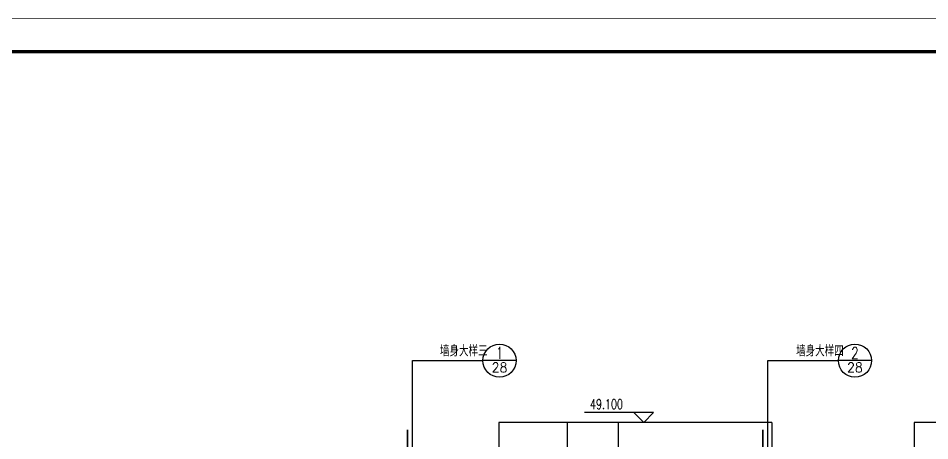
# Model space of a CAD drawing. Extents: x 1738711 to 2346805, y 1189731 to 2516152.
# Drawn here: x 2156531 to 2197772, y 2019115 to 2038228 of the extents above; entities that cross this region are included whole.
import ezdxf
from ezdxf.enums import TextEntityAlignment as Align

# ---------------------------------------------------------------- set-up
doc = ezdxf.new("R2010")
doc.units = 0
doc.header["$LTSCALE"] = 1000
doc.header["$MEASUREMENT"] = 0
for name, color, linetype in [('DIM_ELEV', 3, 'Continuous'), ('DIM_IDEN', 3, 'Continuous'), ('PUB_TEXT', 7, 'Continuous'), ('TK', 4, 'Continuous'), ('看线', 8, 'Continuous')]:
    doc.layers.add(name, color=color, linetype=linetype)
doc.styles.add('_TCH_DIM', font='SIMPLEX', dxfattribs={"bigfont": 'GBCBIG'})
doc.styles.add('_TCH_LABEL', font='COMPLEX', dxfattribs={"bigfont": 'GBCBIG'})
doc.styles.add('宋体', font='SIMSUN.TTF', dxfattribs={"width": 0.75})

# ---------------------------------------------------------------- blocks, each defined once
blk = doc.blocks.new('hjashrtahreahe')
at = {"layer": 'TK', "color": 7, "const_width": 25}
blk.add_lwpolyline([(0, 59400), (84100, 59400), (84100, 0), (0, 0)], close=True, dxfattribs=at)
at = {"layer": 'TK', "color": 3, "const_width": 100}
blk.add_lwpolyline([(2500, 1000), (2500, 58400), (83100, 58400), (83100, 1000)], close=True, dxfattribs=at)
at = {"layer": 'TK', "style": '宋体', "width": 0.75}
for tag, height, p in [('项目负责人', 350, (6003, 57089)), ('专业负责人', 350, (6003, 56224)), ('设计人', 350, (6003, 55419)), ('版号1', 250, (77304, 22193)), ('时间1', 250, (82405, 22193)), ('版号2', 250, (77304, 21593)), ('时间2', 250, (82405, 21593)), ('版号3', 250, (77304, 20993)), ('时间3', 250, (82405, 20993)), ('建筑会签', 0.0001, (78978, 2403)), ('电气会签', 0.0001, (82128, 2403)), ('结构会签', 0.0001, (78978, 1803)), ('暖通会签', 0.0001, (82128, 1803)), ('给排水会签', 0.0001, (78978, 1250)), ('智能化会签', 0.0001, (82128, 1250))]:
    blk.add_attdef(tag, text='', height=height, dxfattribs=at).set_placement(p, align=Align.CENTER)
for tag, p in [('合作设计单位', (80816, 48986)), ('版号说明1', (79854, 22318)), ('版号说明2', (79854, 21718)), ('版号说明3', (79854, 21118)), ('浙江绿储科技有限公司', (80545, 16036)), ('百兆瓦级集中式熔盐储能关键', (80545, 14953)), ('设备研发及制造基地项目', (80545, 14603)), ('1#研发楼', (80545, 13636)), ('图名', (80545, 12436)), ('工程编号', (78978, 11461)), ('子项编号', (82128, 11461)), ('建筑', (78978, 10711)), ('图号', (82128, 10711)), ('施工图', (78978, 9961)), ('2023.03', (82128, 9961)), ('审定', (79353, 8461)), ('审核', (79353, 7711)), ('工程负责', (79353, 6961)), ('专业负责', (79353, 6211)), ('设计', (79353, 5461)), ('制图', (79353, 4711)), ('校对', (79353, 3961))]:
    blk.add_attdef(tag, text='', height=250, dxfattribs=at).set_placement(p, align=Align.MIDDLE_CENTER)

msp = doc.modelspace()

# ---------------------------------------------------------------- linework, layer by layer
at = {"layer": 'DIM_ELEV'}
for p, q in [((2185280, 2020389.1), (2182148, 2020389.1)), ((2184830, 2019939.1), (2184380, 2020389.1)), ((2184830, 2019939.1), (2185280, 2020389.1)), ((2185880, 2019939.1), (2184380, 2019939.1))]:
    msp.add_line(p, q, dxfattribs=at)
at = {"layer": 'DIM_IDEN'}
for p, q in [((2174366.9, 2022740.6), (2177556.6, 2022740.6)), ((2174366.9, 1970085.3), (2174366.9, 2022740.6)), ((2179056.6, 2022740.6), (2177556.6, 2022740.6)), ((2190447.6, 2022740.6), (2193637.3, 2022740.6)), ((2190447.6, 1970085.3), (2190447.6, 2022740.6)), ((2195137.3, 2022740.6), (2193637.3, 2022740.6))]:
    msp.add_line(p, q, dxfattribs=at)
at = {"layer": 'DIM_IDEN', "const_width": 75}
for points in [[(2174141.9, 2017472.2), (2174141.9, 2019616.1)], [(2190222.6, 2017472.2), (2190222.6, 2019616.1)]]:
    msp.add_lwpolyline(points, dxfattribs=at)
at = {"layer": 'DIM_IDEN'}
for centre in [(2178306.6, 2022740.6), (2194387.3, 2022740.6)]:
    msp.add_circle(centre, 750, dxfattribs=at)
at = {"layer": '看线'}
for p, q in [((2178272.3, 2019939.1), (2178272.3, 2018839.1)), ((2190622.3, 2019939.1), (2178272.3, 2019939.1)), ((2181372.3, 2019939.1), (2181372.3, 2018839.1)), ((2183672.3, 2019939.1), (2183672.3, 2018839.1)), ((2190622.3, 2019939.1), (2190622.3, 2018839.1)), ((2197072.3, 2019939.1), (2197072.3, 2018839.1)), ((2207872.3, 2019939.1), (2197072.3, 2019939.1))]:
    msp.add_line(p, q, dxfattribs=at)

# ---------------------------------------------------------------- block references
at = {"xscale": 1.5, "yscale": 1.5, "zscale": 1.5}
msp.add_blockref('hjashrtahreahe', (2137913.5, 1949109.1), dxfattribs=at)

# ---------------------------------------------------------------- texts
at = {"layer": 'PUB_TEXT', "color": 7, "style": '_TCH_DIM'}
for s, p in [('墙身大样三', (2175611.9, 2022931.6)), ('墙身大样四', (2191726.1, 2022931.6))]:
    msp.add_text(s, height=506.38, dxfattribs=at).set_placement(p)
at = {"layer": 'PUB_TEXT', "color": 7, "style": '_TCH_LABEL'}
for s, height, p, p2 in [('1', 535.4, (2178191.9, 2022822.9), (2178421.4, 2022822.9)), ('2', 522, (2194213.3, 2022823.6), (2194561.3, 2022823.6)), ('28', 439.31, (2177951, 2022212.9), (2178662.3, 2022212.9)), ('28', 439.31, (2194031.7, 2022212.9), (2194742.9, 2022212.9))]:
    msp.add_text(s, height=height, dxfattribs=at).set_placement(p, p2, align=Align.FIT)
at = {"layer": 'PUB_TEXT', "color": 7, "style": '_TCH_DIM', "width": 0.705882}
msp.add_text('49.100', height=446.25, dxfattribs=at).set_placement((2182403, 2020546.6))

doc.saveas('drawing.dxf')
